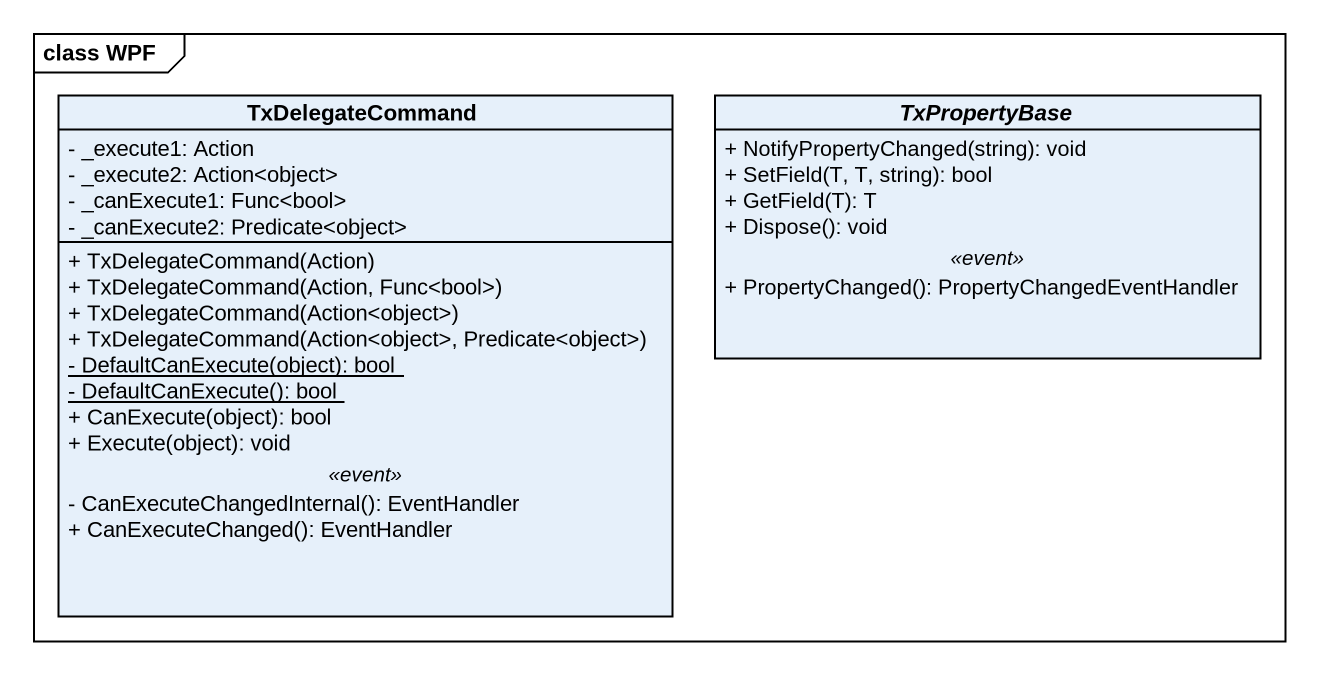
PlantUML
@startuml
mainframe class WPF
hide circle
hide empty members
skinparam classAttributeIconSize 0
class TxDelegateCommand {
  - _execute1: Action
  - _execute2: Action<object>
  - _canExecute1: Func<bool>
  - _canExecute2: Predicate<object>
  --
  + TxDelegateCommand(Action)
  + TxDelegateCommand(Action, Func<bool>)
  + TxDelegateCommand(Action<object>)
  + TxDelegateCommand(Action<object>, Predicate<object>)
  {static} - DefaultCanExecute(object): bool
  {static} - DefaultCanExecute(): bool
  + CanExecute(object): bool
  + Execute(object): void
  .. <<event>> ..
  - CanExecuteChangedInternal(): EventHandler
  + CanExecuteChanged(): EventHandler
}
abstract class TxPropertyBase {
  + NotifyPropertyChanged(string): void
  + SetField(T, T, string): bool
  + GetField(T): T
  + Dispose(): void
  .. <<event>> ..
  + PropertyChanged(): PropertyChangedEventHandler
}
@enduml
